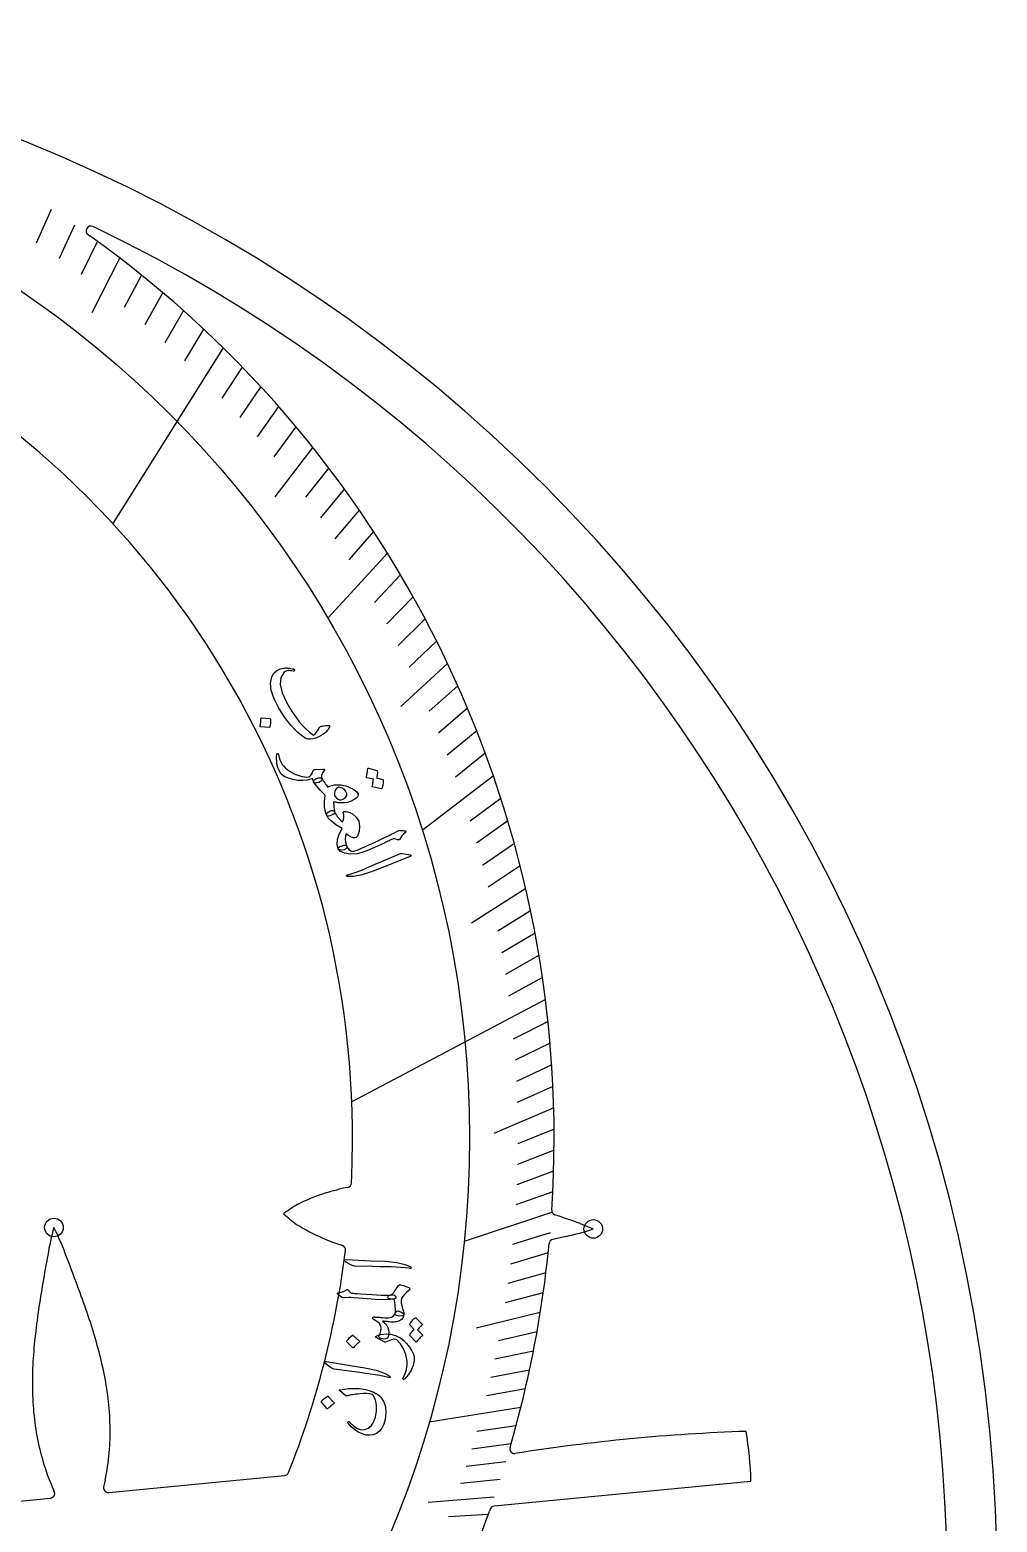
# Model space of a CAD drawing. Header units: millimetres. Extents: x -82 to 82, y -82 to 82.
# Drawn here: x 31 to 82.3, y 3.1 to 82.3 of the extents above; entities that cross this region are included whole.
import ezdxf

# ---------------------------------------------------------------- set-up
doc = ezdxf.new("R2010")
doc.units = ezdxf.units.MM
for name, color, linetype in [('CUT_INNER', 6, 'Continuous'), ('CUT_OUTER', 1, 'Continuous'), ('ENGRAVE', 7, 'Continuous'), ('ENGRAVE_FINE', 8, 'Continuous'), ('TEXT', 5, 'Continuous')]:
    doc.layers.add(name, color=color, linetype=linetype)

msp = doc.modelspace()

# ---------------------------------------------------------------- linework, layer by layer
at = {"layer": 'CUT_INNER'}
for points in [[(34.068, 71.479), (34.162, 71.412)], [(34.508, 71.819), (34.32, 71.909)], [(59.444, 18.3), (58.742, 18.139)], [(60.199, 18.987), (60.892, 18.698), (60.897, 18.696)], [(69.02, 7.949), (69.021, 7.944)], [(35.157, 4.707), (44.501, 5.602)], [(34.972, 5.36), (34.89, 5.014)], [(69.274, 5.291), (69.269, 5.29), (69.264, 5.29), (55.628, 3.984)], [(19.498, 3.208), (32.062, 4.411)], [(55.416, 3.819), (55.38, 3.718)]]:
    msp.add_lwpolyline(points, dxfattribs=at)
for centre, radius, start, end in [((0, 0), 79.679, 187.80326, 64.33658), ((0, 23.532), 48.112, 357.53991, 192.25771), ((34.212, 71.683), 0.25, 64.51172, 234.66797), ((0.001, 23.533), 58.817, 356.26034, 54.49319), ((20.379, 22.594), 27.712, 356.97824, 357.66938), ((49.903, 10.61), 10.493, 101.24328, 108.02885), ((47.803, 21.146), 0.25, 282.56579, 357.01172), ((49.817, 12.256), 9.02, 120.86953, 126.52863), ((49.721, 10.85), 10.21, 107.4749, 116.35524), ((51.477, 27.381), 10.557, 228.25867, 233.09317), ((58.942, 19.68), 0.25, 176.30976, 251.46461), ((38.57, -42.121), 64.823, 70.50882, 71.75691), ((44.299, 15.304), 12.538, 163.952, 170.83351), ((21.068, 13.077), 12.547, 20.10169, 26.98448), ((50.54, 27.593), 10.202, 238.01804, 246.8601), ((56.873, 30.582), 12.548, 281.82063, 288.70274), ((0.023, 23.526), 48.088, 338.31686, 352.86615), ((50.324, 26.75), 9.342, 246.04989, 252.85381), ((47.491, 17.585), 0.25, 352.79297, 71.80921), ((0.046, 23.522), 58.771, 343.7662, 354.52862), ((58.798, 17.895), 0.25, 102.91039, 174.55078), ((136.477, -1.992), 106.321, 169.54498, 170.3469), ((-55.118, -17.159), 94.51, 20.0916, 21.44187), ((96.052, 4.826), 65.326, 170.29684, 171.59273), ((-11.945, -1.378), 48.543, 18.36196, 20.10303), ((68.691, 8.861), 37.669, 171.57872, 173.81169), ((5.324, 4.35), 30.349, 15.60932, 18.37011), ((56.397, 10.192), 25.303, 173.80772, 177.09998), ((13.705, 6.691), 21.647, 11.77709, 15.6094), ((50.102, 10.512), 19, 177.10396, 181.44754), ((18.238, 7.639), 17.016, 6.93196, 11.76863), ((46.678, 10.429), 15.575, 181.46051, 186.73077), ((20.719, 7.945), 14.516, 1.25652, 6.91468), ((44.907, 10.225), 13.792, 186.7511, 192.71858), ((21.924, 7.976), 13.311, 355.01572, 1.23516), ((72.312, -91.222), 99.225, 91.90114, 99.03039), ((47.877, 4.585), 21.408, 1.8901, 9.0248), ((44.156, 10.06), 13.023, 192.73733, 199.14773), ((22.409, 7.936), 12.824, 348.41375, 355.00567), ((56.714, 7.022), 0.25, 163.65674, 275.4688), ((40.692, 8.754), 9.323, 198.54883, 205.34779), ((44.477, 5.851), 0.25, 275.4688, 338.37891), ((32.039, 4.66), 0.25, 275.4688, 24.26568), ((35.133, 4.956), 0.25, 166.67192, 275.4688), ((55.652, 3.735), 0.25, 95.4688, 160.48828), ((0.001, 23.532), 58.817, 324.14845, 340.31332)]:
    msp.add_arc(centre, radius, start, end, dxfattribs=at)
at = {"layer": 'CUT_OUTER'}
msp.add_arc((0, 0), 82.35, 188.43803, 185.62553, dxfattribs=at)
at = {"layer": 'ENGRAVE'}
for points in [[(41.242, 65.468), (35.371, 56.147)], [(49.962, 54.57), (46.798, 51.114)], [(55.59, 42.75), (51.814, 39.846)], [(58.357, 30.879), (48.075, 25.438)], [(58.685, 19.576), (54.042, 18.027)], [(57.05, 9.219), (52.181, 8.432)]]:
    msp.add_lwpolyline(points, dxfattribs=at)
for centre, radius in [((0, 23.532), 54.322), ((32.249, 18.771), 0.494), ((60.898, 18.696), 0.494)]:
    msp.add_circle(centre, radius, dxfattribs=at)
at = {"layer": 'ENGRAVE_FINE'}
for points in [[(32.101, 72.817), (31.313, 71.03)], [(33.341, 71.987), (32.52, 70.213)], [(34.555, 71.129), (33.699, 69.368)], [(35.741, 70.245), (34.259, 67.332)], [(36.899, 69.336), (35.977, 67.603)], [(38.029, 68.402), (37.074, 66.684)], [(39.13, 67.446), (38.142, 65.743)], [(40.201, 66.467), (39.181, 64.781)], [(42.254, 64.449), (41.17, 62.795)], [(43.234, 63.411), (42.119, 61.775)], [(44.185, 62.356), (43.038, 60.738)], [(45.104, 61.284), (43.927, 59.685)], [(45.992, 60.197), (43.978, 57.561)], [(46.848, 59.096), (45.611, 57.535)], [(47.674, 57.981), (46.407, 56.441)], [(48.468, 56.855), (47.172, 55.334)], [(49.231, 55.717), (47.906, 54.218)], [(50.663, 53.413), (49.281, 51.956)], [(51.332, 52.248), (49.923, 50.814)], [(51.97, 51.076), (50.534, 49.665)], [(52.577, 49.898), (51.114, 48.51)], [(53.154, 48.715), (50.669, 46.438)], [(53.701, 47.527), (52.186, 46.186)], [(54.218, 46.336), (52.677, 45.019)], [(54.704, 45.142), (53.139, 43.85)], [(55.162, 43.946), (53.572, 42.68)], [(55.989, 41.553), (54.352, 40.337)], [(56.361, 40.356), (54.7, 39.167)], [(56.704, 39.16), (55.021, 37.998)], [(57.019, 37.967), (55.315, 36.832)], [(57.308, 36.776), (54.426, 34.927)], [(57.569, 35.588), (55.822, 34.508)], [(57.804, 34.403), (56.037, 33.352)], [(58.014, 33.224), (56.227, 32.2)], [(58.198, 32.048), (56.392, 31.053)], [(58.492, 29.715), (56.649, 28.778)], [(58.603, 28.557), (56.742, 27.65)], [(58.69, 27.407), (56.812, 26.529)], [(58.755, 26.263), (56.86, 25.416)], [(58.796, 25.127), (55.606, 23.764)], [(58.816, 24), (56.89, 23.214)], [(58.814, 22.88), (56.874, 22.125)], [(58.791, 21.769), (56.837, 21.046)], [(58.748, 20.668), (56.78, 19.975)], [(58.602, 18.493), (56.608, 17.864)], [(58.5, 17.42), (56.494, 16.823)], [(58.379, 16.358), (56.362, 15.792)], [(58.24, 15.305), (56.213, 14.772)], [(58.083, 14.264), (54.681, 13.428)], [(57.909, 13.232), (55.863, 12.765)], [(57.718, 12.212), (55.663, 11.778)], [(57.511, 11.203), (55.448, 10.802)], [(57.288, 10.206), (55.218, 9.837)], [(56.797, 8.244), (54.713, 7.942)], [(56.528, 7.281), (54.44, 7.012)], [(56.246, 6.329), (54.153, 6.094)], [(55.95, 5.389), (53.852, 5.187)], [(55.641, 4.461), (52.13, 4.18)], [(55.318, 3.545), (53.214, 3.41)]]:
    msp.add_lwpolyline(points, dxfattribs=at)
at = {"layer": 'TEXT'}
for points in [[(46.879, 45.33), (46.854, 45.279), (46.824, 45.229), (46.789, 45.18), (46.748, 45.132), (46.702, 45.085), (46.651, 45.039), (46.595, 44.994), (46.535, 44.95), (46.409, 44.872), (46.279, 44.807), (46.144, 44.755), (46.004, 44.717), (45.873, 44.697), (45.76, 44.696), (45.665, 44.714), (45.588, 44.752), (45.396, 44.896), (45.209, 45.055), (45.027, 45.23), (44.85, 45.42), (44.679, 45.627), (44.513, 45.849), (44.352, 46.088), (44.196, 46.344), (43.941, 46.842), (43.794, 47.284), (43.757, 47.674), (43.829, 48.011), (43.932, 48.192), (44.074, 48.329), (44.257, 48.422), (44.48, 48.471), (44.532, 48.474), (44.587, 48.474), (44.645, 48.472), (44.705, 48.468), (44.767, 48.46), (44.832, 48.45), (44.9, 48.437), (44.971, 48.421), (44.992, 48.414), (45.008, 48.404), (45.02, 48.39), (45.026, 48.373), (45.028, 48.361), (45.026, 48.348), (45.019, 48.335), (45.008, 48.321), (44.996, 48.311), (44.982, 48.306), (44.967, 48.304), (44.95, 48.308), (44.882, 48.321), (44.815, 48.33), (44.748, 48.334), (44.682, 48.333), (44.623, 48.324), (44.57, 48.307), (44.523, 48.284), (44.483, 48.252), (44.306, 47.968), (44.271, 47.604), (44.377, 47.158), (44.621, 46.627), (44.778, 46.347), (44.941, 46.086), (45.108, 45.844), (45.28, 45.621), (45.458, 45.417), (45.641, 45.23), (45.831, 45.062), (46.028, 44.911), (46.116, 44.976), (46.203, 45.07), (46.288, 45.194), (46.373, 45.348), (46.384, 45.357), (46.407, 45.367), (46.442, 45.379), (46.49, 45.392), (46.495, 45.392), (46.5, 45.392), (46.503, 45.392), (46.506, 45.393), (46.573, 45.406), (46.65, 45.415), (46.738, 45.42), (46.837, 45.42), (46.869, 45.416), (46.887, 45.399), (46.89, 45.37), (46.879, 45.33)], [(43.723, 45.79), (43.731, 45.787), (43.739, 45.781), (43.745, 45.772), (43.75, 45.759), (43.758, 45.653), (43.755, 45.549), (43.74, 45.446), (43.716, 45.344), (43.71, 45.332), (43.702, 45.325), (43.692, 45.321), (43.681, 45.321), (43.224, 45.353), (43.212, 45.356), (43.205, 45.365), (43.203, 45.38), (43.206, 45.399), (43.209, 45.416), (43.213, 45.443), (43.218, 45.479), (43.224, 45.525), (43.231, 45.581), (43.237, 45.647), (43.245, 45.724), (43.252, 45.812), (43.254, 45.824), (43.259, 45.832), (43.266, 45.836), (43.275, 45.835)], [(46.118, 43.087), (46.562, 43.101), (46.599, 43.098), (46.621, 43.088), (46.627, 43.073), (46.617, 43.052), (46.566, 42.984), (46.525, 42.921), (46.493, 42.864), (46.47, 42.812), (46.457, 42.76), (46.454, 42.708), (46.461, 42.656), (46.477, 42.604), (46.484, 42.549), (46.459, 42.497), (46.402, 42.449), (46.313, 42.404), (46.217, 42.373), (46.14, 42.367), (46.084, 42.385), (46.046, 42.427), (46.029, 42.464), (46.012, 42.502), (45.996, 42.541), (45.982, 42.582), (45.977, 42.588), (45.969, 42.592), (45.958, 42.594), (45.944, 42.593), (45.707, 42.525), (45.462, 42.494), (45.208, 42.502), (44.947, 42.547), (44.705, 42.617), (44.513, 42.7), (44.37, 42.799), (44.276, 42.911), (44.213, 43.029), (44.163, 43.139), (44.126, 43.244), (44.102, 43.342), (44.096, 43.392), (44.09, 43.446), (44.084, 43.505), (44.08, 43.568), (44.077, 43.634), (44.077, 43.705), (44.079, 43.781), (44.083, 43.86), (44.083, 43.88), (44.086, 43.896), (44.093, 43.909), (44.102, 43.918), (44.115, 43.928), (44.128, 43.933), (44.139, 43.933), (44.148, 43.928), (44.158, 43.922), (44.166, 43.912), (44.171, 43.9), (44.174, 43.886), (44.209, 43.73), (44.255, 43.59), (44.312, 43.466), (44.379, 43.357), (44.462, 43.257), (44.554, 43.164), (44.656, 43.078), (44.767, 42.998), (44.888, 42.925), (45.018, 42.859), (45.158, 42.798), (45.308, 42.743), (45.437, 42.709), (45.559, 42.69), (45.675, 42.685), (45.783, 42.697), (45.846, 42.733), (45.908, 42.8), (45.968, 42.898), (46.026, 43.026), (46.04, 43.05), (46.06, 43.068), (46.087, 43.08), (46.118, 43.087)], [(49.711, 42.556), (49.719, 42.552), (49.727, 42.545), (49.732, 42.534), (49.736, 42.52), (49.737, 42.463), (49.736, 42.407), (49.732, 42.352), (49.726, 42.298), (49.717, 42.244), (49.706, 42.191), (49.691, 42.137), (49.673, 42.084), (49.666, 42.072), (49.657, 42.065), (49.646, 42.062), (49.632, 42.063), (49.172, 42.166), (49.165, 42.171), (49.161, 42.181), (49.161, 42.195), (49.165, 42.215), (49.169, 42.23), (49.175, 42.252), (49.181, 42.283), (49.188, 42.322), (49.196, 42.369), (49.204, 42.426), (49.214, 42.492), (49.224, 42.566), (48.865, 42.646), (48.853, 42.651), (48.847, 42.661), (48.846, 42.677), (48.851, 42.698), (48.855, 42.715), (48.861, 42.743), (48.868, 42.781), (48.877, 42.829), (48.887, 42.887), (48.899, 42.957), (48.911, 43.038), (48.924, 43.131), (48.928, 43.142), (48.934, 43.148), (48.942, 43.15), (48.951, 43.148), (49.4, 43.041), (49.409, 43.037), (49.416, 43.03), (49.422, 43.019), (49.426, 43.005), (49.429, 42.957), (49.43, 42.91), (49.428, 42.864), (49.424, 42.818), (49.417, 42.772), (49.408, 42.727), (49.398, 42.683), (49.385, 42.64)], [(48.408, 41.786), (48.41, 41.779), (48.412, 41.772), (48.414, 41.766), (48.415, 41.761), (48.415, 41.755), (48.415, 41.749), (48.415, 41.744), (48.415, 41.738), (48.391, 41.667), (48.348, 41.602), (48.286, 41.541), (48.205, 41.485), (48.03, 41.399), (47.851, 41.341), (47.668, 41.311), (47.48, 41.309), (47.435, 41.312), (47.389, 41.316), (47.343, 41.322), (47.296, 41.328), (47.249, 41.336), (47.201, 41.345), (47.153, 41.355), (47.105, 41.366), (47.107, 41.283), (47.111, 41.204), (47.117, 41.128), (47.124, 41.055), (47.134, 40.986), (47.146, 40.921), (47.16, 40.859), (47.177, 40.801), (47.177, 40.777), (47.16, 40.752), (47.127, 40.726), (47.076, 40.699), (46.944, 40.643), (46.844, 40.614), (46.775, 40.614), (46.739, 40.641), (46.665, 40.846), (46.626, 41.095), (46.62, 41.389), (46.649, 41.729), (46.565, 41.807), (46.477, 41.897), (46.385, 41.997), (46.287, 42.108), (46.193, 42.22), (46.121, 42.311), (46.072, 42.381), (46.044, 42.432), (46.04, 42.461), (46.05, 42.492), (46.075, 42.525), (46.114, 42.56), (46.138, 42.577), (46.163, 42.591), (46.188, 42.604), (46.215, 42.615), (46.242, 42.624), (46.269, 42.633), (46.297, 42.64), (46.325, 42.647), (46.38, 42.652), (46.423, 42.648), (46.455, 42.633), (46.475, 42.609), (46.516, 42.546), (46.556, 42.485), (46.596, 42.426), (46.637, 42.37), (46.678, 42.315), (46.719, 42.26), (46.761, 42.207), (46.804, 42.154), (46.908, 42.206), (47.023, 42.244), (47.149, 42.268), (47.284, 42.278), (47.398, 42.275), (47.512, 42.263), (47.625, 42.242), (47.739, 42.214), (47.852, 42.176), (47.965, 42.128), (48.078, 42.071), (48.192, 42.003), (48.272, 41.947), (48.334, 41.892), (48.38, 41.839), (48.408, 41.786)], [(47.81, 41.812), (47.76, 41.924), (47.675, 42.016), (47.555, 42.088), (47.4, 42.14), (47.355, 42.141), (47.308, 42.119), (47.26, 42.073), (47.209, 42.003), (47.168, 41.922), (47.146, 41.844), (47.143, 41.771), (47.159, 41.702), (47.199, 41.634), (47.264, 41.57), (47.354, 41.511), (47.47, 41.455), (47.63, 41.523), (47.74, 41.605), (47.8, 41.702), (47.81, 41.812)], [(47.789, 39.027), (47.801, 38.952), (47.784, 38.893), (47.738, 38.851), (47.663, 38.825), (47.539, 38.811), (47.445, 38.816), (47.38, 38.84), (47.345, 38.883), (47.293, 39.112), (47.31, 39.365), (47.397, 39.644), (47.551, 39.948), (47.23, 40.154), (46.988, 40.337), (46.824, 40.499), (46.739, 40.641), (46.732, 40.696), (46.751, 40.75), (46.797, 40.804), (46.869, 40.857), (46.973, 40.903), (47.059, 40.91), (47.127, 40.876), (47.177, 40.801), (47.211, 40.73), (47.25, 40.661), (47.293, 40.594), (47.341, 40.53), (47.393, 40.469), (47.451, 40.411), (47.514, 40.355), (47.582, 40.302), (47.621, 40.411), (47.64, 40.532), (47.639, 40.667), (47.618, 40.814), (47.619, 40.828), (47.627, 40.841), (47.642, 40.85), (47.663, 40.858), (47.746, 40.862), (47.847, 40.842), (47.965, 40.797), (48.101, 40.728), (48.308, 40.556), (48.436, 40.341), (48.486, 40.084), (48.455, 39.786), (48.416, 39.651), (48.367, 39.55), (48.308, 39.483), (48.239, 39.45), (48.152, 39.452), (48.046, 39.49), (47.918, 39.565), (47.77, 39.675), (47.728, 39.547), (47.717, 39.396), (47.737, 39.222), (47.789, 39.027)], [(50.624, 39.855), (50.716, 39.846), (50.788, 39.839), (50.842, 39.834), (50.876, 39.833), (50.899, 39.83), (50.916, 39.822), (50.929, 39.811), (50.937, 39.795), (50.94, 39.775), (50.936, 39.756), (50.925, 39.738), (50.906, 39.722), (50.814, 39.645), (50.735, 39.563), (50.669, 39.477), (50.616, 39.385), (50.598, 39.359), (50.573, 39.345), (50.54, 39.344), (50.501, 39.355), (50.312, 39.42), (50.246, 39.391), (50.181, 39.362), (50.117, 39.333), (50.055, 39.305), (49.993, 39.277), (49.934, 39.25), (49.875, 39.223), (49.817, 39.197), (49.284, 38.953), (48.864, 38.775), (48.556, 38.662), (48.36, 38.614), (47.984, 38.598), (47.689, 38.637), (47.477, 38.732), (47.345, 38.883), (47.344, 38.888), (47.342, 38.892), (47.341, 38.897), (47.339, 38.902), (47.358, 38.94), (47.415, 38.979), (47.511, 39.019), (47.647, 39.061), (47.698, 39.073), (47.739, 39.071), (47.769, 39.056), (47.789, 39.027), (47.854, 38.911), (47.932, 38.822), (48.024, 38.76), (48.13, 38.725), (48.232, 38.762), (48.347, 38.807), (48.476, 38.86), (48.617, 38.92), (48.771, 38.988), (48.937, 39.063), (49.115, 39.146), (49.305, 39.235), (49.492, 39.321), (49.66, 39.4), (49.809, 39.47), (49.939, 39.532), (50.05, 39.586), (50.142, 39.63), (50.215, 39.664), (50.269, 39.689), (50.534, 39.831), (50.561, 39.842), (50.585, 39.849), (50.606, 39.853), (50.624, 39.855)], [(51.071, 38.582), (51.178, 38.559), (51.222, 38.529), (51.203, 38.49), (51.122, 38.444), (49.938, 37.972), (49.209, 37.687), (48.616, 37.499), (48.158, 37.408), (47.835, 37.411), (47.806, 37.42), (47.789, 37.431), (47.784, 37.443), (47.79, 37.456), (47.802, 37.469), (47.819, 37.481), (47.841, 37.491), (47.869, 37.501), (48.084, 37.563), (48.31, 37.64), (48.545, 37.73), (48.791, 37.835), (48.855, 37.861), (49.029, 37.933), (49.312, 38.052), (49.704, 38.218), (50.569, 38.597), (50.617, 38.614), (50.661, 38.625), (50.704, 38.629), (50.745, 38.627)], [(47.775, 16.932), (47.686, 16.992), (47.658, 17.034), (47.69, 17.058), (47.782, 17.066), (49.055, 17.011), (49.837, 16.977), (50.456, 16.912), (50.912, 16.812), (51.206, 16.677), (51.228, 16.656), (51.24, 16.639), (51.24, 16.625), (51.229, 16.615), (51.212, 16.608), (51.192, 16.604), (51.167, 16.603), (51.139, 16.606), (50.916, 16.636), (50.679, 16.658), (50.427, 16.671), (50.16, 16.676), (50.091, 16.678), (49.902, 16.684), (49.596, 16.692), (49.17, 16.704), (48.227, 16.724), (48.177, 16.729), (48.132, 16.738), (48.091, 16.751), (48.055, 16.769)], [(48.532, 15.25), (48.858, 15.226), (49.15, 15.208), (49.405, 15.193), (49.623, 15.183), (49.806, 15.178), (49.952, 15.177), (50.061, 15.18), (50.134, 15.187), (50.228, 15.2), (50.303, 15.193), (50.359, 15.167), (50.396, 15.122), (50.412, 15.072), (50.405, 15.029), (50.376, 14.996), (50.323, 14.971), (50.134, 14.943), (49.796, 14.939), (49.309, 14.958), (48.672, 15.001), (48.4, 15.025), (48.181, 15.042), (48.018, 15.054), (47.909, 15.059), (47.665, 15.047), (47.623, 15.047), (47.585, 15.052), (47.552, 15.062), (47.523, 15.077), (47.457, 15.132), (47.406, 15.174), (47.37, 15.204), (47.349, 15.223), (47.319, 15.258), (47.311, 15.284), (47.325, 15.302), (47.359, 15.311), (47.455, 15.321), (47.558, 15.35), (47.668, 15.397), (47.785, 15.463), (47.808, 15.475), (47.829, 15.478), (47.849, 15.473), (47.868, 15.459), (47.89, 15.438), (47.91, 15.418), (47.929, 15.4), (47.947, 15.382), (47.963, 15.366), (47.978, 15.351), (47.991, 15.338), (48.003, 15.325), (48.023, 15.306), (48.045, 15.293), (48.067, 15.284), (48.09, 15.28), (48.141, 15.278), (48.232, 15.272), (48.362, 15.263), (48.532, 15.25)], [(49.989, 15.043), (49.994, 15.104), (50.017, 15.149), (50.058, 15.177), (50.118, 15.19), (50.148, 15.195), (50.178, 15.21), (50.209, 15.235), (50.242, 15.269), (50.259, 15.291), (50.279, 15.316), (50.3, 15.343), (50.324, 15.372), (50.349, 15.403), (50.375, 15.437), (50.401, 15.474), (50.428, 15.513), (50.479, 15.586), (50.521, 15.644), (50.554, 15.686), (50.58, 15.711), (50.601, 15.728), (50.622, 15.738), (50.642, 15.741), (50.662, 15.736), (50.812, 15.691), (50.939, 15.646), (51.045, 15.604), (51.128, 15.562), (51.138, 15.554), (51.144, 15.541), (51.147, 15.525), (51.145, 15.506), (51.141, 15.483), (51.135, 15.464), (51.128, 15.45), (51.119, 15.441), (50.978, 15.328), (50.865, 15.22), (50.778, 15.116), (50.719, 15.015), (50.692, 14.908), (50.694, 14.774), (50.725, 14.614), (50.785, 14.427), (50.815, 14.336), (50.834, 14.259), (50.842, 14.195), (50.839, 14.144), (50.831, 14.121), (50.815, 14.103), (50.791, 14.091), (50.76, 14.084), (50.586, 14.072), (50.465, 14.093), (50.397, 14.145), (50.381, 14.229), (50.387, 14.314), (50.389, 14.401), (50.387, 14.492), (50.382, 14.584), (50.373, 14.679), (50.359, 14.777), (50.341, 14.876), (50.319, 14.977), (50.176, 14.97), (50.074, 14.979), (50.011, 15.003), (49.989, 15.043)], [(49.179, 13.982), (49.193, 14.003), (49.212, 14.016), (49.239, 14.023), (49.272, 14.022), (49.294, 14.021), (49.326, 14.019), (49.366, 14.016), (49.415, 14.012), (49.472, 14.008), (49.538, 14.004), (49.612, 13.999), (49.693, 13.993), (49.85, 13.984), (49.982, 13.985), (50.09, 13.996), (50.173, 14.018), (50.241, 14.05), (50.298, 14.096), (50.345, 14.156), (50.381, 14.229), (50.418, 14.296), (50.466, 14.334), (50.526, 14.343), (50.598, 14.322), (50.708, 14.27), (50.785, 14.224), (50.829, 14.183), (50.84, 14.149), (50.793, 14.001), (50.712, 13.887), (50.598, 13.81), (50.452, 13.767), (50.407, 13.763), (50.36, 13.759), (50.31, 13.756), (50.257, 13.755), (50.201, 13.754), (50.142, 13.756), (50.079, 13.761), (50.014, 13.767), (49.95, 13.775), (49.894, 13.781), (49.844, 13.786), (49.802, 13.79), (49.767, 13.793), (49.741, 13.796), (49.723, 13.798), (49.714, 13.8), (49.709, 13.8), (49.707, 13.8), (49.705, 13.798), (49.705, 13.796), (49.707, 13.793), (49.711, 13.788), (49.717, 13.783), (49.725, 13.776), (49.888, 13.637), (49.993, 13.47), (50.04, 13.275), (50.028, 13.052), (49.998, 12.962), (49.946, 12.899), (49.873, 12.861), (49.778, 12.85), (49.696, 12.857), (49.628, 12.874), (49.575, 12.899), (49.536, 12.933), (49.512, 12.97), (49.502, 13.004), (49.507, 13.034), (49.527, 13.062), (49.55, 13.085), (49.568, 13.105), (49.579, 13.123), (49.585, 13.139), (49.621, 13.285), (49.632, 13.414), (49.617, 13.526), (49.578, 13.621), (49.534, 13.681), (49.458, 13.748), (49.351, 13.824), (49.213, 13.908), (49.191, 13.922), (49.178, 13.94), (49.174, 13.96), (49.179, 13.982)], [(51.153, 13.599), (51.148, 13.607), (51.145, 13.617), (51.146, 13.629), (51.151, 13.643), (51.179, 13.691), (51.209, 13.737), (51.241, 13.78), (51.275, 13.822), (51.31, 13.863), (51.347, 13.902), (51.387, 13.939), (51.43, 13.975), (51.442, 13.981), (51.453, 13.983), (51.465, 13.98), (51.477, 13.972), (51.816, 13.646), (51.819, 13.638), (51.818, 13.628), (51.81, 13.615), (51.796, 13.6), (51.785, 13.591), (51.768, 13.574), (51.747, 13.551), (51.721, 13.522), (51.689, 13.485), (51.652, 13.442), (51.609, 13.392), (51.56, 13.334), (51.819, 13.074), (51.827, 13.063), (51.827, 13.05), (51.819, 13.037), (51.804, 13.022), (51.791, 13.009), (51.771, 12.989), (51.744, 12.961), (51.71, 12.925), (51.669, 12.882), (51.621, 12.83), (51.566, 12.768), (51.504, 12.699), (51.495, 12.692), (51.487, 12.69), (51.479, 12.693), (51.473, 12.7), (51.156, 13.034), (51.151, 13.041), (51.149, 13.051), (51.15, 13.063), (51.154, 13.078), (51.177, 13.118), (51.202, 13.158), (51.228, 13.195), (51.257, 13.231), (51.287, 13.265), (51.318, 13.298), (51.351, 13.329), (51.385, 13.358)], [(47.811, 12.709), (47.806, 12.716), (47.804, 12.726), (47.805, 12.737), (47.81, 12.75), (47.871, 12.836), (47.939, 12.915), (48.015, 12.986), (48.099, 13.05), (48.111, 13.056), (48.122, 13.057), (48.132, 13.054), (48.141, 13.046), (48.474, 12.73), (48.481, 12.719), (48.481, 12.708), (48.473, 12.695), (48.458, 12.682), (48.445, 12.67), (48.425, 12.651), (48.398, 12.626), (48.364, 12.594), (48.323, 12.554), (48.275, 12.506), (48.22, 12.451), (48.157, 12.387), (48.147, 12.379), (48.139, 12.376), (48.131, 12.377), (48.124, 12.384)], [(50.882, 10.739), (50.867, 10.726), (50.853, 10.716), (50.84, 10.71), (50.826, 10.709), (50.816, 10.711), (50.806, 10.715), (50.798, 10.723), (50.79, 10.735), (50.786, 10.745), (50.786, 10.758), (50.79, 10.772), (50.798, 10.788), (50.911, 11.017), (50.983, 11.242), (51.016, 11.463), (51.008, 11.678), (50.934, 12.024), (50.814, 12.33), (50.649, 12.595), (50.439, 12.821), (50.435, 12.824), (50.431, 12.827), (50.428, 12.829), (50.426, 12.832), (50.423, 12.833), (50.421, 12.835), (50.419, 12.836), (50.416, 12.836), (50.311, 12.842), (50.182, 12.818), (50.029, 12.765), (49.854, 12.684), (49.843, 12.682), (49.834, 12.682), (49.828, 12.683), (49.822, 12.686), (49.337, 12.944), (49.322, 12.964), (49.34, 12.989), (49.394, 13.02), (49.483, 13.055), (49.614, 13.095), (49.754, 13.119), (49.904, 13.127), (50.063, 13.119), (50.151, 13.106), (50.258, 13.078), (50.384, 13.033), (50.53, 12.974), (50.682, 12.89), (50.834, 12.771), (50.984, 12.617), (51.134, 12.427), (51.26, 12.23), (51.344, 12.045), (51.387, 11.874), (51.389, 11.716), (51.332, 11.451), (51.229, 11.2), (51.078, 10.962), (50.882, 10.739)], [(46.708, 11.52), (46.627, 11.589), (46.604, 11.634), (46.638, 11.654), (46.731, 11.651), (47.99, 11.451), (48.762, 11.329), (49.37, 11.193), (49.812, 11.042), (50.088, 10.874), (50.108, 10.851), (50.117, 10.832), (50.116, 10.819), (50.104, 10.81), (50.087, 10.805), (50.066, 10.803), (50.041, 10.805), (50.013, 10.811), (49.796, 10.866), (49.562, 10.915), (49.313, 10.957), (49.049, 10.992), (48.98, 11.003), (48.794, 11.03), (48.49, 11.073), (48.069, 11.133), (47.134, 11.261), (47.085, 11.271), (47.041, 11.285), (47.002, 11.303), (46.968, 11.325)], [(46.465, 9.495), (46.461, 9.503), (46.459, 9.512), (46.461, 9.523), (46.467, 9.536), (46.533, 9.616), (46.607, 9.689), (46.688, 9.754), (46.776, 9.812), (46.788, 9.816), (46.798, 9.817), (46.808, 9.813), (46.817, 9.805), (47.127, 9.468), (47.134, 9.457), (47.133, 9.445), (47.124, 9.433), (47.108, 9.421), (47.094, 9.411), (47.073, 9.394), (47.044, 9.371), (47.008, 9.341), (46.965, 9.305), (46.914, 9.261), (46.855, 9.21), (46.788, 9.152), (46.778, 9.145), (46.769, 9.142), (46.761, 9.144), (46.755, 9.151)], [(47.47, 10.164), (47.565, 10.181), (47.664, 10.196), (47.767, 10.209), (47.872, 10.22), (47.982, 10.227), (48.096, 10.232), (48.214, 10.232), (48.337, 10.229), (48.458, 10.222), (48.577, 10.209), (48.693, 10.192), (48.807, 10.169), (48.919, 10.141), (49.028, 10.107), (49.136, 10.068), (49.242, 10.023), (49.351, 9.966), (49.449, 9.904), (49.535, 9.834), (49.61, 9.758), (49.764, 9.527), (49.853, 9.252), (49.877, 8.935), (49.835, 8.577), (49.766, 8.328), (49.668, 8.123), (49.54, 7.959), (49.385, 7.839), (49.21, 7.768), (49.024, 7.74), (48.825, 7.756), (48.615, 7.815), (48.404, 7.915), (48.212, 8.042), (48.038, 8.198), (47.883, 8.381), (47.867, 8.407), (47.86, 8.43), (47.863, 8.449), (47.876, 8.464), (47.897, 8.475), (47.92, 8.473), (47.945, 8.457), (47.973, 8.428), (48.18, 8.229), (48.381, 8.098), (48.578, 8.037), (48.771, 8.045), (48.946, 8.118), (49.096, 8.252), (49.221, 8.447), (49.321, 8.704), (49.385, 9.03), (49.385, 9.338), (49.321, 9.624), (49.195, 9.89), (49.189, 9.896), (49.181, 9.902), (49.168, 9.907), (49.153, 9.912), (49.026, 9.94), (48.872, 9.954), (48.694, 9.954), (48.489, 9.941), (48.384, 9.931), (48.287, 9.921), (48.197, 9.91), (48.113, 9.898), (48.037, 9.886), (47.968, 9.872), (47.906, 9.857), (47.852, 9.84), (47.824, 9.833), (47.799, 9.832), (47.779, 9.836), (47.761, 9.845), (47.434, 10.096), (47.417, 10.116), (47.417, 10.134), (47.434, 10.15), (47.47, 10.164)]]:
    msp.add_lwpolyline(points, close=True, dxfattribs=at)

doc.saveas('drawing.dxf')
